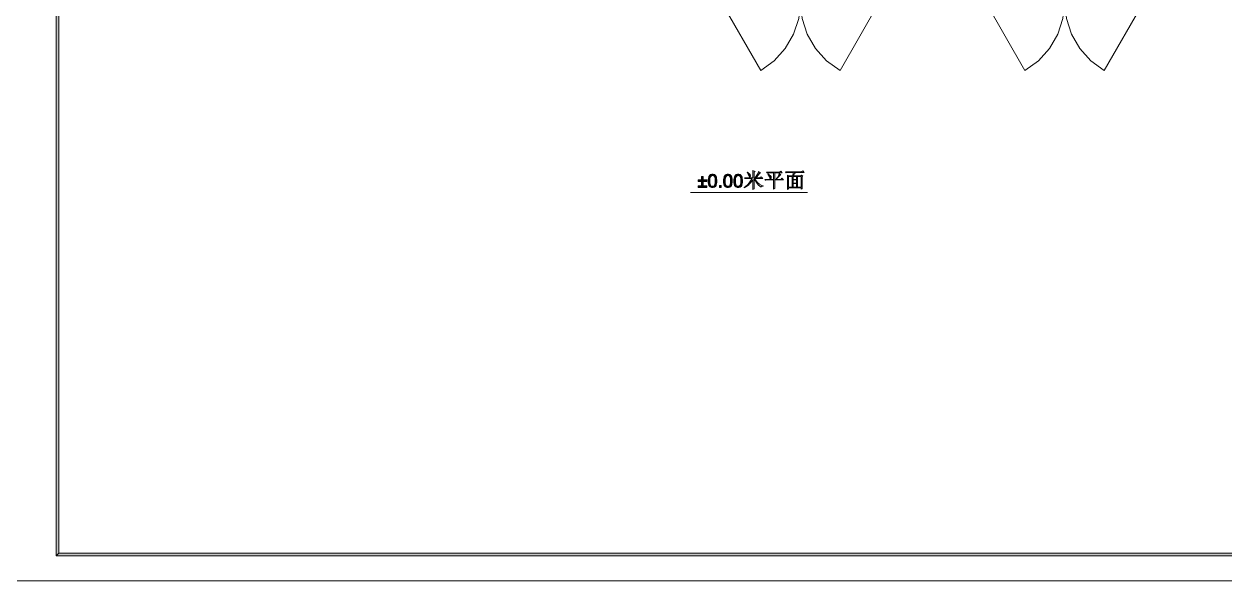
# Model space of a CAD drawing. Header units: millimetres. Extents: x 210 to 63265, y -7201 to 22496.
# Drawn here: x 21836 to 44559, y -7201 to 3348 of the extents above; entities that cross this region are included whole.
import ezdxf

# ---------------------------------------------------------------- set-up
doc = ezdxf.new("R2010")
doc.units = ezdxf.units.MM

msp = doc.modelspace()

# ---------------------------------------------------------------- hatches: boundary and pattern name
h = msp.add_hatch(color=0)
h.dxf.hatch_style = 2
h.paths.add_polyline_path([(22444, 22021), (22494, 21971), (22494, -6676), (22444, -6726)])
h = msp.add_hatch(color=0)
h.dxf.hatch_style = 2
h.paths.add_polyline_path([(34657, 298), (34657, 366), (34589, 366), (34589, 394), (34657, 394), (34657, 462), (34686, 462), (34686, 394), (34754, 394), (34754, 366), (34686, 366), (34686, 298)])
h = msp.add_hatch(color=0)
h.paths.add_polyline_path([(34781, 376), (34781, 398), (34786, 434), (34791, 448), (34795, 461), (34809, 482), (34818, 489), (34827, 497), (34849, 504), (34863, 504), (34873, 504), (34890, 500), (34898, 496), (34906, 492), (34918, 480), (34923, 472), (34928, 465), (34936, 446), (34939, 435), (34941, 424), (34944, 395), (34944, 376), (34944, 354), (34940, 319), (34935, 305), (34931, 292), (34917, 271), (34908, 263), (34899, 256), (34876, 249), (34863, 249), (34845, 249), (34816, 262), (34806, 274), (34794, 290), (34781, 341)])
h.paths.add_polyline_path([(34813, 376), (34813, 345), (34820, 304), (34827, 294), (34834, 284), (34852, 274), (34863, 274), (34873, 274), (34891, 284), (34898, 294), (34905, 304), (34913, 345), (34913, 376), (34913, 407), (34905, 448), (34898, 458), (34891, 468), (34873, 478), (34862, 478), (34852, 478), (34835, 469), (34829, 460), (34821, 449), (34813, 407)])
h = msp.add_hatch(color=0)
h.paths.add_polyline_path([(35072, 376), (35072, 398), (35077, 434), (35081, 448), (35086, 461), (35100, 482), (35109, 489), (35118, 497), (35140, 504), (35154, 504), (35164, 504), (35181, 500), (35189, 496), (35197, 492), (35209, 480), (35214, 472), (35219, 465), (35227, 446), (35230, 435), (35232, 424), (35235, 395), (35235, 376), (35235, 354), (35231, 319), (35226, 305), (35222, 292), (35208, 271), (35199, 263), (35190, 256), (35167, 249), (35154, 249), (35136, 249), (35107, 262), (35097, 274), (35085, 290), (35072, 341)])
h.paths.add_polyline_path([(35104, 376), (35104, 345), (35111, 304), (35118, 294), (35125, 284), (35143, 274), (35154, 274), (35164, 274), (35182, 284), (35189, 294), (35196, 304), (35204, 345), (35204, 376), (35204, 407), (35196, 448), (35189, 458), (35182, 468), (35164, 478), (35153, 478), (35143, 478), (35126, 469), (35120, 460), (35112, 449), (35104, 407)])
h = msp.add_hatch(color=0)
h.paths.add_polyline_path([(35266, 376), (35266, 398), (35271, 434), (35276, 448), (35280, 461), (35294, 482), (35303, 489), (35312, 497), (35334, 504), (35348, 504), (35358, 504), (35375, 500), (35383, 496), (35391, 492), (35403, 480), (35408, 472), (35413, 465), (35421, 446), (35423, 435), (35426, 424), (35429, 395), (35429, 376), (35429, 354), (35425, 319), (35420, 305), (35416, 292), (35402, 271), (35393, 263), (35384, 256), (35361, 249), (35348, 249), (35330, 249), (35301, 262), (35291, 274), (35279, 290), (35266, 341)])
h.paths.add_polyline_path([(35298, 376), (35298, 345), (35305, 304), (35312, 294), (35319, 284), (35337, 274), (35348, 274), (35358, 274), (35376, 284), (35383, 294), (35390, 304), (35398, 345), (35398, 376), (35398, 407), (35390, 448), (35383, 458), (35376, 468), (35358, 478), (35347, 478), (35337, 478), (35320, 469), (35314, 460), (35306, 449), (35298, 407)])
h = msp.add_hatch(color=0)
h.dxf.hatch_style = 2
h.paths.add_polyline_path([(35627, 433), (35627, 524), (35627, 536), (35626, 561), (35626, 573), (35668, 556), (35650, 542), (35650, 433), (35667, 433), (35690, 463), (35725, 523), (35735, 552), (35770, 524), (35754, 518), (35733, 493), (35695, 450), (35677, 433), (35760, 433), (35783, 454), (35813, 424), (35665, 424), (35675, 399), (35706, 355), (35728, 336), (35749, 317), (35795, 290), (35819, 284), (35819, 277), (35805, 277), (35786, 266), (35783, 256), (35762, 271), (35725, 305), (35709, 325), (35692, 345), (35666, 394), (35656, 424), (35650, 424), (35650, 276), (35650, 260), (35651, 235), (35652, 226), (35626, 213), (35626, 236), (35627, 331), (35627, 404), (35612, 379), (35578, 335), (35559, 316), (35541, 298), (35493, 263), (35464, 247), (35461, 252), (35486, 270), (35531, 311), (35550, 334), (35570, 357), (35599, 402), (35609, 424), (35519, 424), (35509, 424), (35491, 421), (35482, 419), (35469, 433)])
h = msp.add_hatch(color=0)
h.dxf.hatch_style = 2
h.paths.add_polyline_path([(35522, 541), (35545, 524), (35571, 502), (35575, 496), (35578, 490), (35581, 479), (35580, 473), (35579, 467), (35575, 459), (35572, 456), (35569, 453), (35565, 450), (35563, 450), (35560, 450), (35554, 461), (35551, 472), (35546, 488), (35530, 520), (35517, 536)])
h = msp.add_hatch(color=0)
h.dxf.hatch_style = 2
h.paths.add_polyline_path([(36041, 299), (36041, 282), (36042, 248), (36043, 232), (36017, 221), (36018, 245), (36019, 287), (36019, 306), (36019, 395), (35900, 395), (35890, 395), (35872, 393), (35863, 390), (35850, 404), (36019, 404), (36019, 532), (35933, 532), (35923, 532), (35905, 529), (35897, 527), (35883, 541), (36131, 541), (36153, 562), (36183, 532), (36041, 532), (36041, 404), (36153, 404), (36176, 427), (36208, 395), (36041, 395)])
h = msp.add_hatch(color=0)
h.dxf.hatch_style = 2
h.paths.add_polyline_path([(35915, 509), (35937, 493), (35963, 471), (35967, 465), (35971, 460), (35974, 450), (35974, 445), (35974, 443), (35973, 437), (35972, 433), (35971, 430), (35966, 424), (35961, 421), (35957, 418), (35949, 428), (35946, 442), (35942, 455), (35924, 487), (35910, 506)])
h = msp.add_hatch(color=0)
h.dxf.hatch_style = 2
h.paths.add_polyline_path([(36125, 516), (36157, 492), (36151, 492), (36134, 478), (36124, 465), (36112, 451), (36088, 425), (36075, 413), (36070, 416), (36090, 443), (36118, 493)])
h = msp.add_hatch(color=0)
h.paths.add_polyline_path([(36377, 471), (36383, 488), (36391, 521), (36393, 536), (36296, 536), (36285, 536), (36265, 534), (36256, 532), (36242, 545), (36547, 545), (36572, 568), (36599, 536), (36409, 536), (36431, 524), (36416, 520), (36407, 507), (36392, 482), (36386, 471), (36535, 471), (36546, 486), (36570, 468), (36559, 457), (36559, 389), (36560, 274), (36561, 229), (36538, 218), (36538, 248), (36302, 248), (36302, 227), (36279, 216), (36280, 243), (36281, 311), (36281, 353), (36281, 394), (36280, 459), (36279, 483), (36302, 471)])
h.paths.add_polyline_path([(36471, 462), (36471, 258), (36538, 258), (36538, 462)])
h.paths.add_polyline_path([(36302, 462), (36302, 258), (36368, 258), (36368, 462)])
h.paths.add_polyline_path([(36387, 325), (36387, 258), (36451, 258), (36451, 325)])
h.paths.add_polyline_path([(36387, 395), (36387, 334), (36451, 334), (36451, 395)])
h.paths.add_polyline_path([(36387, 462), (36387, 404), (36451, 404), (36451, 462)])
h = msp.add_hatch(color=0)
h.dxf.hatch_style = 2
h.paths.add_polyline_path([(34754, 253), (34589, 253), (34589, 282), (34754, 282)])
h = msp.add_hatch(color=0)
h.dxf.hatch_style = 2
h.paths.add_polyline_path([(34993, 253), (34993, 288), (35028, 288), (35028, 253)])
h = msp.add_hatch(color=0)
h.dxf.hatch_style = 2
h.paths.add_polyline_path([(22444, -6726), (22494, -6676), (62740, -6676), (62790, -6726)])

# ---------------------------------------------------------------- linework, layer by layer
at = {"color": 0, "lineweight": 0}
for points in [[(21219, -7201), (21219, 22496), (63265, 22496), (63265, -7201)], [(22444, 22021), (22494, 21971), (22494, -6676), (22444, -6726)], [(34657, 298), (34657, 366), (34589, 366), (34589, 394), (34657, 394), (34657, 462), (34686, 462), (34686, 394), (34754, 394), (34754, 366), (34686, 366), (34686, 298)], [(34781, 376), (34781, 398), (34786, 434), (34791, 448), (34795, 461), (34809, 482), (34818, 489), (34827, 497), (34849, 504), (34863, 504), (34873, 504), (34890, 500), (34898, 496), (34906, 492), (34918, 480), (34923, 472), (34928, 465), (34936, 446), (34939, 435), (34941, 424), (34944, 395), (34944, 376), (34944, 354), (34940, 319), (34935, 305), (34931, 292), (34917, 271), (34908, 263), (34899, 256), (34876, 249), (34863, 249), (34845, 249), (34816, 262), (34806, 274), (34794, 290), (34781, 341)], [(34813, 376), (34813, 345), (34820, 304), (34827, 294), (34834, 284), (34852, 274), (34863, 274), (34873, 274), (34891, 284), (34898, 294), (34905, 304), (34913, 345), (34913, 376), (34913, 407), (34905, 448), (34898, 458), (34891, 468), (34873, 478), (34862, 478), (34852, 478), (34835, 469), (34829, 460), (34821, 449), (34813, 407)], [(35072, 376), (35072, 398), (35077, 434), (35081, 448), (35086, 461), (35100, 482), (35109, 489), (35118, 497), (35140, 504), (35154, 504), (35164, 504), (35181, 500), (35189, 496), (35197, 492), (35209, 480), (35214, 472), (35219, 465), (35227, 446), (35230, 435), (35232, 424), (35235, 395), (35235, 376), (35235, 354), (35231, 319), (35226, 305), (35222, 292), (35208, 271), (35199, 263), (35190, 256), (35167, 249), (35154, 249), (35136, 249), (35107, 262), (35097, 274), (35085, 290), (35072, 341)], [(35104, 376), (35104, 345), (35111, 304), (35118, 294), (35125, 284), (35143, 274), (35154, 274), (35164, 274), (35182, 284), (35189, 294), (35196, 304), (35204, 345), (35204, 376), (35204, 407), (35196, 448), (35189, 458), (35182, 468), (35164, 478), (35153, 478), (35143, 478), (35126, 469), (35120, 460), (35112, 449), (35104, 407)], [(35266, 376), (35266, 398), (35271, 434), (35276, 448), (35280, 461), (35294, 482), (35303, 489), (35312, 497), (35334, 504), (35348, 504), (35358, 504), (35375, 500), (35383, 496), (35391, 492), (35403, 480), (35408, 472), (35413, 465), (35421, 446), (35423, 435), (35426, 424), (35429, 395), (35429, 376), (35429, 354), (35425, 319), (35420, 305), (35416, 292), (35402, 271), (35393, 263), (35384, 256), (35361, 249), (35348, 249), (35330, 249), (35301, 262), (35291, 274), (35279, 290), (35266, 341)], [(35298, 376), (35298, 345), (35305, 304), (35312, 294), (35319, 284), (35337, 274), (35348, 274), (35358, 274), (35376, 284), (35383, 294), (35390, 304), (35398, 345), (35398, 376), (35398, 407), (35390, 448), (35383, 458), (35376, 468), (35358, 478), (35347, 478), (35337, 478), (35320, 469), (35314, 460), (35306, 449), (35298, 407)], [(35627, 433), (35627, 524), (35627, 536), (35626, 561), (35626, 573), (35668, 556), (35650, 542), (35650, 433), (35667, 433), (35690, 463), (35725, 523), (35735, 552), (35770, 524), (35754, 518), (35733, 493), (35695, 450), (35677, 433), (35760, 433), (35783, 454), (35813, 424), (35665, 424), (35675, 399), (35706, 355), (35728, 336), (35749, 317), (35795, 290), (35819, 284), (35819, 277), (35805, 277), (35786, 266), (35783, 256), (35762, 271), (35725, 305), (35709, 325), (35692, 345), (35666, 394), (35656, 424), (35650, 424), (35650, 276), (35650, 260), (35651, 235), (35652, 226), (35626, 213), (35626, 236), (35627, 331), (35627, 404), (35612, 379), (35578, 335), (35559, 316), (35541, 298), (35493, 263), (35464, 247), (35461, 252), (35486, 270), (35531, 311), (35550, 334), (35570, 357), (35599, 402), (35609, 424), (35519, 424), (35509, 424), (35491, 421), (35482, 419), (35469, 433)], [(35522, 541), (35545, 524), (35571, 502), (35575, 496), (35578, 490), (35581, 479), (35580, 473), (35579, 467), (35575, 459), (35572, 456), (35569, 453), (35565, 450), (35563, 450), (35560, 450), (35554, 461), (35551, 472), (35546, 488), (35530, 520), (35517, 536)], [(36041, 299), (36041, 282), (36042, 248), (36043, 232), (36017, 221), (36018, 245), (36019, 287), (36019, 306), (36019, 395), (35900, 395), (35890, 395), (35872, 393), (35863, 390), (35850, 404), (36019, 404), (36019, 532), (35933, 532), (35923, 532), (35905, 529), (35897, 527), (35883, 541), (36131, 541), (36153, 562), (36183, 532), (36041, 532), (36041, 404), (36153, 404), (36176, 427), (36208, 395), (36041, 395)], [(35915, 509), (35937, 493), (35963, 471), (35967, 465), (35971, 460), (35974, 450), (35974, 445), (35974, 443), (35973, 437), (35972, 433), (35971, 430), (35966, 424), (35961, 421), (35957, 418), (35949, 428), (35946, 442), (35942, 455), (35924, 487), (35910, 506)], [(36125, 516), (36157, 492), (36151, 492), (36134, 478), (36124, 465), (36112, 451), (36088, 425), (36075, 413), (36070, 416), (36090, 443), (36118, 493)], [(36377, 471), (36383, 488), (36391, 521), (36393, 536), (36296, 536), (36285, 536), (36265, 534), (36256, 532), (36242, 545), (36547, 545), (36572, 568), (36599, 536), (36409, 536), (36431, 524), (36416, 520), (36407, 507), (36392, 482), (36386, 471), (36535, 471), (36546, 486), (36570, 468), (36559, 457), (36559, 389), (36560, 274), (36561, 229), (36538, 218), (36538, 248), (36302, 248), (36302, 227), (36279, 216), (36280, 243), (36281, 311), (36281, 353), (36281, 394), (36280, 459), (36279, 483), (36302, 471)], [(36302, 462), (36302, 258), (36368, 258), (36368, 462)], [(36387, 462), (36387, 404), (36451, 404), (36451, 462)], [(36471, 462), (36471, 258), (36538, 258), (36538, 462)], [(34754, 253), (34589, 253), (34589, 282), (34754, 282)], [(34993, 253), (34993, 288), (35028, 288), (35028, 253)], [(36387, 395), (36387, 334), (36451, 334), (36451, 395)], [(36387, 325), (36387, 258), (36451, 258), (36451, 325)], [(22444, -6726), (22494, -6676), (62740, -6676), (62790, -6726)]]:
    msp.add_lwpolyline(points, close=True, dxfattribs=at)
for points in [[(35026, 3765), (35776, 2466)], [(35776, 2466), (36029, 2650), (36239, 2883), (36396, 3155), (36493, 3453), (36526, 3765)], [(36526, 3765), (36558, 3453), (36655, 3155), (36812, 2883), (37022, 2650), (37276, 2466)], [(38025, 3765), (37276, 2466)], [(40025, 3765), (40775, 2466)], [(40775, 2466), (41029, 2650), (41239, 2883), (41395, 3155), (41492, 3453), (41525, 3765)], [(41525, 3765), (41558, 3453), (41655, 3155), (41812, 2883), (42021, 2650), (42275, 2466)], [(43025, 3765), (42275, 2466)], [(36663, 155), (34446, 155)]]:
    msp.add_lwpolyline(points, dxfattribs=at)

doc.saveas('drawing.dxf')
